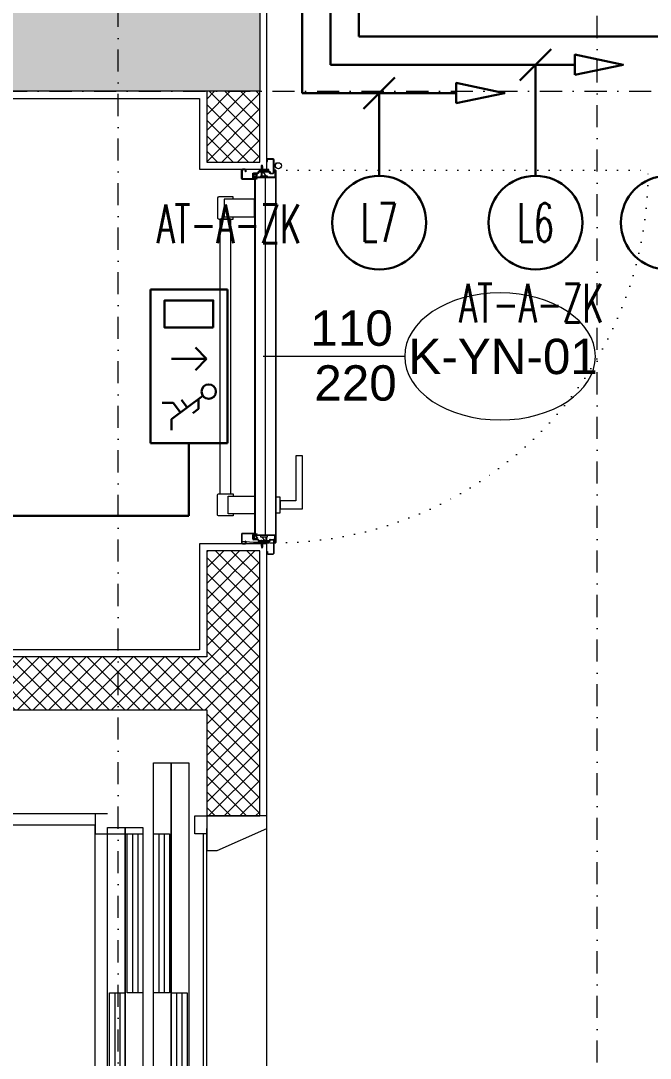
# Model space of a CAD drawing. Extents: x -1701 to 23780, y -363 to 7742.
# Drawn here: x 1895 to 2072.9, y 2511.5 to 2805 of the extents above; entities that cross this region are included whole.
import ezdxf
from ezdxf.enums import TextEntityAlignment as Align

# ---------------------------------------------------------------- set-up
doc = ezdxf.new("R2010")
doc.units = 0
doc.header["$LTSCALE"] = 25
doc.header["$MEASUREMENT"] = 0
doc.linetypes.add('Audi$0$DASHDOT2', pattern=[0.5, 0.25, -0.125, 0, -0.125])
doc.linetypes.add('Audi$0$DOT2', pattern=[0.125, 0, -0.125])
doc.layers.get('0').update_dxf_attribs({"color": 9, "lineweight": 9})
for name, color, linetype, lineweight in [('Audi$0$00', 8, 'Continuous', 9), ('Audi$0$01', 8, 'Continuous', 9), ('Audi$0$05V', 8, 'Continuous', 9), ('Audi$0$06D', 8, 'Continuous', 9), ('Audi$0$09W', 8, 'Continuous', 9), ('Audi$0$10', 8, 'Continuous', 9), ('Audi$0$14', 8, 'Continuous', 9), ('Audi$0$20', 8, 'Audi$0$DOT2', 9), ('Audi$0$21', 8, 'Continuous', 9), ('Audi$0$22', 8, 'Continuous', 9), ('Audi$0$24', 8, 'Audi$0$DASHDOT2', 9), ('Audi$0$33', 8, 'Audi$0$BATTING', 9), ('E-1x8 W ACİL ÇIKIŞ ARMATÜRÜ (TİP2)', 7, 'Continuous', 30), ('E-KABLO', 7, 'Continuous', 30), ('E-LİNYE', 7, 'Continuous', 30), ('E-YUKARI ÇIKAN HAT', 7, 'Continuous', 30)]:
    doc.layers.add(name, color=color, linetype=linetype, lineweight=lineweight)
doc.styles.add('Audi$0$Arial', font='arial.ttf', dxfattribs={"height": 2.5})
doc.styles.add('E-YAZI', font='txttw.shx')
doc.linetypes.add('Audi$0$BATTING', pattern='A,0.0001,-0.1,[134,ltypeshp.shx,S=0.1,R=0,X=-0.1,Y=0],-0.2,[134,ltypeshp.shx,S=0.1,R=180,X=0.1,Y=0],-0.1', length=0.4001)

# ---------------------------------------------------------------- blocks, each defined once
blk = doc.blocks.new('Audi$0$p-as-01')
for p, q in [((-582, 0), (-582, -1432)), ((-550, -32), (-550, -1432)), ((-582, -1432), (-582, -1467)), ((-582, -1432), (-525, -1432)), ((550, -1432), (-550, -1432)), ((-525, -1432), (-525, -1567)), ((870, -1467), (-542.5, -1467)), ((-542.5, -1467), (-542.5, -1517)), ((375, -1472), (-75, -1472)), ((-75, -1472), (-75, -1517)), ((-75, -1487), (375, -1487)), ((-542.5, -1517), (870, -1517)), ((870, -1517), (-542.5, -1517)), ((-542.5, -1517), (-542.5, -1567)), ((-75, -1522), (-525, -1522)), ((-525, -1522), (-525, -1567)), ((-75, -1502), (375, -1502)), ((-75, -1517), (375, -1517)), ((-75, -1567), (-75, -1522)), ((-525, -1537), (-75, -1537)), ((-525, -1552), (-75, -1552)), ((-542.5, -1567), (870, -1567)), ((-525, -1567), (-75, -1567)), ((875, -1597), (-725, -1597)), ((-725, -1597), (-725, -1647)), ((-75, -1597), (-525, -1597)), ((-525, -1597), (-525, -1642)), ((-525, -1612), (-75, -1612)), ((-75, -1642), (-75, -1597)), ((-525, -1627), (-75, -1627)), ((-525, -1642), (-75, -1642)), ((875, -1647), (-725, -1647)), ((-725, -1647), (-725, -1697)), ((-725, -1647), (875, -1647)), ((375, -1647), (-75, -1647)), ((-75, -1647), (-75, -1692)), ((-75, -1662), (375, -1662)), ((-725, -1697), (875, -1697)), ((-75, -1677), (375, -1677)), ((-75, -1692), (375, -1692)), ((-525, -1714), (-575, -1714)), ((-575, -1714), (-575, -1747)), ((-525, -1747), (-525, -1714)), ((-575, -1747), (-525, -1747)), ((-525, -1737), (375, -1737))]:
    blk.add_line(p, q)
blk = doc.blocks.new('*U4592')
at = {"ltscale": 15}
for p, q in [((-24.9, 0.9), (-25.7, 0)), ((-24.9, -0.9), (-25.7, 0)), ((-22.9, 1.5), (-24.9, 0.9)), ((-22.9, 1.5), (-22.9, -1.5)), ((-21.2, -2.7), (-18.1, 2.8)), ((-21, -2.7), (-17.9, 2.7)), ((-19.7, -2.7), (-16.6, 2.8)), ((-19.5, -2.7), (-16.4, 2.7)), ((-18.5, 1.5), (-18.3, 2)), ((-18.2, -2.7), (-15.1, 2.8)), ((-18, -2.7), (-14.9, 2.7)), ((-17, 1.5), (-16.8, 2)), ((-16.7, -2.7), (-13.6, 2.8)), ((-16.5, -2.7), (-13.4, 2.7)), ((-15.5, 1.5), (-15.3, 2)), ((-15.2, -2.7), (-12.1, 2.8)), ((-15, -2.7), (-11.9, 2.7)), ((-14, 1.5), (-13.8, 2)), ((-13.7, -2.7), (-10.6, 2.8)), ((-13.5, -2.7), (-10.4, 2.7)), ((-12.5, 1.5), (-12.3, 2)), ((-12.2, -2.7), (-9.1, 2.8)), ((-12, -2.7), (-8.9, 2.7)), ((-11, 1.5), (-10.8, 2)), ((-10.7, -2.7), (-7.6, 2.8)), ((-10.5, -2.7), (-7.4, 2.7)), ((-9.5, 1.5), (-9.3, 2)), ((-9.2, -2.7), (-6.1, 2.8)), ((-9, -2.7), (-5.9, 2.7)), ((-8, 1.5), (-7.8, 2)), ((-7.7, -2.7), (-4.6, 2.8)), ((-7.5, -2.7), (-4.4, 2.7)), ((-6.5, 1.5), (-6.3, 2)), ((-6.2, -2.7), (-3.1, 2.8)), ((-6, -2.7), (-2.9, 2.7)), ((-5, 1.5), (-4.8, 2)), ((-4.7, -2.7), (-1.6, 2.8)), ((-4.5, -2.7), (-1.4, 2.7)), ((-3.5, 1.5), (-3.3, 2)), ((-2, 1.5), (-1.8, 2)), ((-0.5, 4.2), (-1.5, 1.5)), ((0, 0.5), (-0.6, 0.5)), ((-24.9, -0.9), (-22.9, -1.5)), ((-8.6, -1.5), (-22.9, -1.5)), ((-21.2, -2.7), (-20.9, -1.5)), ((-20.3, -1.5), (-19.1, -1.5)), ((-19.7, -2.7), (-19.4, -1.5)), ((-18.8, -1.5), (-17.6, -1.5)), ((-18.2, -2.7), (-17.9, -1.5)), ((-17.3, -1.5), (-16.1, -1.5)), ((-16.7, -2.7), (-16.4, -1.5)), ((-15.8, -1.5), (-14.6, -1.5)), ((-15.2, -2.7), (-14.9, -1.5)), ((-14.3, -1.5), (-13.1, -1.5)), ((-13.7, -2.7), (-13.4, -1.5)), ((-12.8, -1.5), (-11.6, -1.5)), ((-12.2, -2.7), (-11.9, -1.5)), ((-11.3, -1.5), (-10.1, -1.5)), ((-10.7, -2.7), (-10.4, -1.5)), ((-9.8, -1.5), (-8.6, -1.5)), ((-9.2, -2.7), (-8.9, -1.5)), ((-8.3, -1.5), (-7.1, -1.5)), ((-7.7, -2.7), (-7.4, -1.5)), ((-6.8, -1.5), (-5.6, -1.5)), ((-6.2, -2.7), (-5.9, -1.5)), ((-5.3, -1.5), (-4.1, -1.5)), ((-4.7, -2.7), (-4.4, -1.5)), ((-3.8, -1.5), (-2.1, -1.5)), ((-0.5, -4.2), (-1.5, -1.5)), ((0, -0.5), (-0.6, -0.5))]:
    blk.add_line(p, q, dxfattribs=at)
for p, q in [((-6.9, 1.5), (-22.9, 1.5)), ((-17.4, 1.5), (-18.6, 1.5)), ((-15.9, 1.5), (-17.1, 1.5)), ((-14.4, 1.5), (-15.6, 1.5)), ((-12.9, 1.5), (-14.1, 1.5)), ((-11.4, 1.5), (-12.6, 1.5)), ((-9.9, 1.5), (-11.1, 1.5)), ((-8.4, 1.5), (-9.6, 1.5)), ((-6.9, 1.5), (-8.1, 1.5)), ((-5.4, 1.5), (-6.6, 1.5)), ((-3.9, 1.5), (-5.1, 1.5)), ((-2.4, 1.5), (-3.6, 1.5)), ((-1.5, 1.5), (-2.1, 1.5)), ((0, 0.5), (0, 4.1)), ((-1.5, -1.5), (-2.1, -1.5)), ((0, -0.5), (0, -4.1))]:
    blk.add_line(p, q)
for centre, radius, start, end in [((-26, 3.9), 3.92, 274.361, 322.1025), ((-26, -3.9), 3.92, 37.8975, 85.639), ((-18, 2.8), 0.0971, 330.3204, 150.3204), ((-16.5, 2.8), 0.0971, 330.3204, 150.3204), ((-15, 2.8), 0.0971, 330.3204, 150.3204), ((-13.5, 2.8), 0.0971, 330.3204, 150.3204), ((-12, 2.8), 0.0971, 330.3204, 150.3204), ((-10.5, 2.8), 0.0971, 330.3204, 150.3204), ((-9, 2.8), 0.0971, 330.3204, 150.3204), ((-7.5, 2.8), 0.0971, 330.3204, 150.3204), ((-6, 2.8), 0.0971, 330.3204, 150.3204), ((-4.5, 2.8), 0.0971, 330.3204, 150.3204), ((-3, 2.8), 0.0971, 330.3204, 150.3204), ((-1.5, 2.8), 0.0971, 330.3204, 150.3204), ((-0.6, 0), 0.486, 90, 270), ((-0.3, 4.1), 0.25, 0, 150.0864), ((-21.1, -2.7), 0.0971, 150.3204, 330.3204), ((-19.6, -2.7), 0.0971, 150.3204, 330.3204), ((-18.1, -2.7), 0.0971, 150.3204, 330.3204), ((-16.6, -2.7), 0.0971, 150.3204, 330.3204), ((-15.1, -2.7), 0.0971, 150.3204, 330.3204), ((-13.6, -2.7), 0.0971, 150.3204, 330.3204), ((-12.1, -2.7), 0.0971, 150.3204, 330.3204), ((-10.6, -2.7), 0.0971, 150.3204, 330.3204), ((-9.1, -2.7), 0.0971, 150.3204, 330.3204), ((-7.6, -2.7), 0.0971, 150.3204, 330.3204), ((-6.1, -2.7), 0.0971, 150.3204, 330.3204), ((-4.6, -2.7), 0.0971, 150.3204, 330.3204), ((-0.3, -4.1), 0.25, 209.9136, 0)]:
    blk.add_arc(centre, radius, start, end, dxfattribs=at)
blk = doc.blocks.new('Audi$0$conta')
at = {"ltscale": 10}
for p, q in [((-2649.88, 5344.46), (-2649.78, 5344.3)), ((-2649.87, 5345.53), (-2649.81, 5345.61)), ((-2649.78, 5344.3), (-2649.74, 5344.3)), ((-2649.72, 5345.4), (-2649.28, 5345.4)), ((-2649.25, 5345.41), (-2649.09, 5345.51)), ((-2648.97, 5344.05), (-2648.78, 5343.8)), ((-2648.87, 5344.09), (-2648.7, 5343.86)), ((-2648.83, 5344.87), (-2648.56, 5345.24)), ((-2648.77, 5345.12), (-2648.63, 5345.3)), ((-2648.71, 5343.79), (-2648.71, 5343.79)), ((-2648.56, 5345.31), (-2648.56, 5345.31))]:
    blk.add_line(p, q, dxfattribs=at)
for centre, radius, start, end in [((-2653.03, 5345), 3.19, 350.4674, 8.9372), ((-2649.87, 5344.47), 0.02, 170.4674, 213.7451), ((-2649.83, 5345.5), 0.05, 140.6345, 188.9372), ((-2649.74, 5345.58), 0.0696, 22.2428, 159.258), ((-2650.94, 5345.01), 1.24, 340.3382, 16.7772), ((-2649.74, 5344.58), 0.03, 160.3382, 273.2666), ((-2649.72, 5345.37), 0.03, 90, 196.7772), ((-2649.56, 5341.55), 3.01, 80.4362, 93.2666), ((-2649.28, 5345.45), 0.05, 270, 303.0062), ((-2649.22, 5344.14), 0.231, 353.9571, 81.9004), ((-2649.08, 5345.49), 0.03, 4.7972, 123.0062), ((-2649.06, 5344.54), 0.03, 260.4362, 338.7066), ((-2650.22, 5344.99), 1.27, 338.7066, 23.0418), ((-2648.89, 5344.11), 0.1, 173.9571, 217.2653), ((-2649.01, 5345.57), 0.05, 18.7951, 42.1429), ((-2651.17, 5344.83), 2.33, 7.5897, 18.7951), ((-2658.2, 5345.19), 9.36, 353.6857, 357.8537), ((-2648.79, 5344.15), 0.1, 173.6857, 217.2653), ((-2648.81, 5345.15), 0.05, 187.5897, 322.7347), ((-2648.79, 5344.84), 0.05, 142.7347, 180.2669), ((-2648.74, 5343.83), 0.05, 217.2653, 307.2653), ((-2648.74, 5343.83), 0.05, 307.2653, 37.2653), ((-2648.59, 5345.27), 0.05, 52.7347, 142.7347), ((-2648.59, 5345.27), 0.05, 322.7347, 52.7347)]:
    blk.add_arc(centre, radius, start, end, dxfattribs=at)
for points, knots in [([(-2649.74, 5344.31), (-2649.74, 5344.34), (-2649.7, 5344.52), (-2649.59, 5344.33), (-2649.34, 5344.36), (-2649.23, 5344.37), (-2649.18, 5344.37)], [0, 0, 0, 0, 0.1008757, 0.3841126, 0.5436166, 0.6906785, 0.6906785, 0.6906785, 0.6906785]), ([(-2648.98, 5345.6), (-2649, 5345.63), (-2649.09, 5345.71), (-2649.23, 5345.44), (-2649.32, 5345.74), (-2649.39, 5345.46), (-2649.51, 5345.75), (-2649.59, 5345.5), (-2649.65, 5345.57), (-2649.68, 5345.61)], [0.0086373, 0.0086373, 0.0086373, 0.0086373, 0.1097304, 0.3133405, 0.4430081, 0.5658764, 0.7165186, 0.8527974, 0.9648495, 0.9648495, 0.9648495, 0.9648495])]:
    blk.add_open_spline(points, degree=3, knots=knots, dxfattribs=at)
blk = doc.blocks.new('Audi$0$p-yn_sackasa')
at = {"layer": 'Audi$0$10', "linetype": 'Continuous'}
for p, q in [((0, 6.16), (0, 6.9)), ((0.01, 6.9), (0.01, 6.15)), ((0.14, 6.9), (0.14, 6.16)), ((0.15, 6.9), (0.15, 6.16)), ((2.69, 7.16), (0.26, 7.16)), ((2.69, 7.15), (0.26, 7.15)), ((2.69, 7.02), (0.26, 7.02)), ((0.26, 7.01), (2.69, 7.01)), ((0.26, 6.05), (0.76, 6.05)), ((0.75, 6.04), (0.26, 6.04)), ((0.26, 5.91), (0.75, 5.91)), ((0.76, 5.9), (0.26, 5.9)), ((0.75, 5.91), (0.75, 6.04)), ((0.76, 5.9), (0.76, 6.05)), ((2.8, 3.29), (2.8, 6.9)), ((2.81, 3.29), (2.81, 6.9)), ((2.94, 3.29), (2.94, 6.9)), ((2.95, 3.29), (2.95, 6.9)), ((1.11, 2.52), (1.11, 3.73)), ((1.12, 2.52), (1.12, 3.73)), ((1.25, 3.73), (1.25, 2.52)), ((1.26, 2.52), (1.26, 3.73)), ((1.37, 3.98), (2.49, 3.98)), ((2.49, 3.97), (1.37, 3.97)), ((1.37, 3.84), (2.49, 3.84)), ((2.49, 3.83), (1.37, 3.83)), ((2.6, 3.69), (2.5, 3.36)), ((2.51, 3.35), (2.61, 3.69)), ((2.73, 3.65), (2.63, 3.32)), ((2.74, 3.64), (2.64, 3.31)), ((-2.19, 0), (-2.19, -0.15)), ((0.67, -0.71), (0.67, 2.27)), ((0.69, -0.71), (0.69, 2.27)), ((0.81, -0.71), (0.81, 2.27)), ((0.83, -0.71), (0.83, 2.27)), ((0.92, 2.33), (0.95, 2.32)), ((0.93, 2.34), (0.95, 2.33)), ((1.01, 2.46), (0.99, 2.47)), ((0.99, 2.46), (1.01, 2.45)), ((-2.95, -0.25), (-2.95, -1.75)), ((-2.94, -1.75), (-2.94, -0.25)), ((-2.81, -0.25), (-2.81, -1.75)), ((-2.8, -0.25), (-2.8, -1.75)), ((-2.19, 0), (-2.7, 0)), ((-2.2, -0.01), (-2.7, -0.01)), ((-2.2, -0.14), (-2.7, -0.14)), ((-2.19, -0.15), (-2.7, -0.15)), ((1.01, -1.85), (-2.7, -1.85)), ((1.01, -1.86), (-2.7, -1.86)), ((-2.7, -1.99), (1.01, -1.99)), ((1.01, -2), (-2.7, -2)), ((-2.2, -0.14), (-2.2, -0.01)), ((0.92, -0.77), (0.95, -0.76)), ((0.93, -0.78), (0.95, -0.77)), ((0.99, -0.89), (1.01, -0.88)), ((1.01, -0.89), (0.99, -0.91)), ((1.11, -0.96), (1.11, -1.75)), ((1.12, -0.96), (1.12, -1.75)), ((1.25, -0.96), (1.25, -1.75)), ((1.26, -0.96), (1.26, -1.75))]:
    blk.add_line(p, q, dxfattribs=at)
for points in [[(0.15, 2.14), (0.67, 2.14), (0.67, -0.54), (0.15, -0.54)], [(0.15, 2.14), (0.41, 2.14), (0.41, -0.54), (0.15, -0.54)]]:
    blk.add_lwpolyline(points, close=True, dxfattribs=at)
for centre, radius, start, end in [((0.26, 6.9), 0.261, 90, 180), ((0.26, 6.16), 0.261, 180, 270), ((0.26, 6.9), 0.249, 90, 180), ((0.26, 6.16), 0.249, 181.345, 271.3502), ((0.26, 6.9), 0.122, 90, 180), ((0.26, 6.16), 0.122, 180, 270), ((0.26, 6.9), 0.11, 90, 180), ((0.26, 6.16), 0.11, 180, 270), ((2.69, 6.9), 0.261, 0, 90), ((2.69, 6.9), 0.249, 0, 90), ((2.69, 6.9), 0.122, 0, 90), ((2.69, 6.9), 0.11, 0, 90), ((1.37, 3.73), 0.253, 90, 180), ((1.37, 3.73), 0.24, 90, 180), ((1.37, 3.73), 0.114, 90, 180), ((1.37, 3.73), 0.101, 90, 180), ((2.49, 3.72), 0.261, 342.8602, 90), ((2.49, 3.72), 0.249, 342.8613, 90), ((2.49, 3.72), 0.122, 342.8607, 90), ((2.49, 3.72), 0.11, 342.8621, 90), ((2.72, 3.29), 0.232, 162.8601, 0), ((2.72, 3.29), 0.219, 162.8613, 0), ((2.72, 3.29), 0.0927, 162.8605, 0), ((2.72, 3.29), 0.0801, 162.8624, 0), ((0.89, 2.27), 0.219, 63.2153, 180), ((0.89, 2.27), 0.206, 63.2169, 180), ((0.89, 2.27), 0.0801, 63.215, 180), ((0.89, 2.27), 0.0674, 63.2144, 180), ((1.04, 2.52), 0.206, 243.2197, 0), ((1.04, 2.52), 0.219, 243.2148, 0), ((1.04, 2.52), 0.0801, 243.2203, 0), ((1.04, 2.52), 0.0674, 243.2129, 0), ((-2.7, -0.25), 0.253, 90, 180), ((-2.7, -1.75), 0.253, 180, 270), ((-2.7, -0.25), 0.24, 90, 180), ((-2.7, -1.75), 0.24, 180, 270), ((-2.7, -0.25), 0.114, 90, 180), ((-2.7, -1.75), 0.114, 180, 270), ((-2.7, -0.25), 0.101, 90, 180), ((-2.7, -1.75), 0.101, 180, 270), ((0.89, -0.71), 0.219, 180, 296.785), ((0.89, -0.71), 0.206, 180, 296.7851), ((0.89, -0.71), 0.0801, 180, 296.785), ((0.89, -0.71), 0.0674, 180, 180.5245), ((0.89, -0.71), 0.0674, 180, 296.7871), ((1.04, -0.96), 0.219, 0, 116.7854), ((1.04, -0.96), 0.206, 0, 116.7836), ((1.04, -0.96), 0.0801, 0, 116.7811), ((1.04, -0.96), 0.0674, 0, 116.7871), ((1.01, -1.75), 0.114, 270, 0), ((1.01, -1.75), 0.24, 270, 0), ((1.01, -1.75), 0.101, 270, 0), ((1.01, -1.75), 0.253, 270, 0)]:
    blk.add_arc(centre, radius, start, end, dxfattribs=at)
at = {"layer": 'Audi$0$10', "xscale": 0.0842696629213483, "yscale": 0.0842696629213483, "zscale": 0.0842696629213483}
blk.add_blockref('*U4592', (0.95, 1.35), dxfattribs=at)
at = {"layer": 'Audi$0$14', "xscale": -0.7887640449438696, "yscale": 0.7887640449438696, "zscale": 0.7887640449438204, "rotation": 90}
blk.add_blockref('Audi$0$conta', (4217.78, -2086.42), dxfattribs=at)
blk = doc.blocks.new('*U4732')
blk.add_arc((114.7, -2.4), 105.4, 174.7953, 179.7834)
at = {"layer": 'Audi$0$06D'}
for points in [[(17.5, 9.56), (16.87, 9.56), (16.87, 13.56, -0.414214), (17.25, 13.93), (22.75, 13.93, -0.414214), (23.12, 13.56), (23.12, 9.56), (22.5, 9.56)], [(106.5, 9.56), (107.12, 9.56), (107.12, 13.56, 0.414214), (106.75, 13.93), (101.25, 13.93, 0.414214), (100.87, 13.56), (100.87, 9.56), (101.5, 9.56)]]:
    blk.add_lwpolyline(points, format="xyb", dxfattribs=at)
for points in [[(100.87, 13.31), (23.12, 13.31), (23.12, 10.18), (100.87, 10.18)], [(106.5, 12.06), (101.5, 12.06), (101.5, 3.44), (106.5, 3.44)], [(17.5, 10.94), (22.5, 10.94), (22.5, 3.44), (17.5, 3.44)]]:
    blk.add_lwpolyline(points, close=True, dxfattribs=at)
for points in [[(17.8, -2.56), (17.8, -3.81), (22.2, -3.81), (22.2, -2.56), (17.8, -2.56)], [(18.87, -3.81), (18.87, -10.06), (33.87, -10.06), (33.87, -8.19), (21.12, -8.19), (21.12, -8.19), (21.12, -3.81), (18.87, -3.81)]]:
    blk.add_lwpolyline(points, dxfattribs=at)
at = {"layer": 'Audi$0$10', "ltscale": 10}
for p, q in [((11.3, -2.19), (11.3, 3.34)), ((112.6, 3.44), (11.4, 3.44)), ((11.45, -2.29), (11.45, 3.24)), ((112.5, 3.29), (11.5, 3.29)), ((112.55, -2.29), (112.55, 3.24)), ((112.7, -2.19), (112.7, 3.34)), ((10, 0.68), (11, 1.33)), ((10, 0.68), (11, 1.33)), ((11, 0.28), (10, 0.28)), ((11, 0.28), (10, 0.28)), ((11, 0.08), (10, 0.08)), ((11, 0.08), (10, 0.08)), ((11, 1.76), (11, 1.33)), ((11.3, 1.76), (11, 1.76)), ((11, 1.76), (11, 1.33)), ((11.3, 1.76), (11, 1.76)), ((11, 1.33), (11, -0.17)), ((11, 1.33), (11, -0.17)), ((11.3, 1.33), (11.3, 1.76)), ((11.3, 1.33), (11.3, 1.76)), ((11.3, -0.17), (11.3, 1.33)), ((11.3, -0.17), (11.3, 1.33)), ((112.7, 1.76), (112.7, 0.26)), ((113, 1.76), (112.7, 1.76)), ((112.7, 0.26), (112.7, -0.17)), ((113, 0.26), (113, 1.76)), ((113, 1.51), (114, 1.51)), ((113, 1.31), (114, 1.31)), ((114, 0.91), (113, 0.26)), ((113, -0.17), (113, 0.26)), ((9.3, -2.46), (9.3, -2.34)), ((9.4, -2.24), (11.25, -2.24)), ((114.6, -2.56), (9.4, -2.56)), ((9.45, -2.41), (9.45, -2.39)), ((9.45, -2.39), (11.35, -2.39)), ((114.54, -2.41), (9.45, -2.41)), ((11, -0.17), (11.3, -0.17)), ((11, -0.17), (11.3, -0.17)), ((114.54, -2.39), (112.65, -2.39)), ((112.7, -0.17), (113, -0.17)), ((114.6, -2.24), (112.75, -2.24)), ((114.55, -2.41), (114.55, -2.39)), ((114.7, -2.46), (114.7, -2.34)), ((115.84, -2), (115.84, -2.43)), ((115.84, -2), (115.84, -2.43)), ((116.05, -2), (116.05, -2.43)), ((116.05, -2), (116.05, -2.43)), ((116.22, -2.16), (116.05, -2.16)), ((116.22, -2.16), (116.05, -2.16)), ((116.22, -2.16), (116.22, -2.29)), ((116.22, -2.16), (116.22, -2.29)), ((116.6, -2.73), (116.73, -2.62)), ((116.6, -2.73), (116.73, -2.62))]:
    blk.add_line(p, q, dxfattribs=at)
blk.add_circle((115.95, -3.26), 0.843, dxfattribs=at)
blk.add_circle((115.95, -3.26), 0.843, dxfattribs=at)
for centre, radius, start, end in [((11.44, 3.3), 0.141, 104.9271, 165.0729), ((112.5, 3.24), 0.05, 0, 90), ((112.6, 3.34), 0.1, 0, 90), ((9.4, -2.34), 0.1, 90, 180), ((9.4, -2.46), 0.1, 180, 270), ((9.45, -2.39), 0.005, 90, 180), ((9.45, -2.41), 0.005, 180, 270), ((11.25, -2.19), 0.05, 270, 0), ((11.35, -2.29), 0.1, 270, 0), ((112.65, -2.29), 0.1, 180, 270), ((112.75, -2.19), 0.05, 180, 270), ((114.54, -2.39), 0.005, 0, 90), ((114.54, -2.41), 0.005, 270, 360), ((114.6, -2.34), 0.1, 0, 90), ((114.6, -2.46), 0.1, 270, 0), ((115.42, -2.26), 0.302, 285.5524, 60.0315), ((115.42, -2.26), 0.302, 285.5524, 60.0315), ((115.42, -2.26), 0.428, 336.352, 37.621), ((115.42, -2.26), 0.428, 336.352, 37.621), ((115.95, -3.26), 1.01, 39.4092, 74.2861), ((115.95, -3.26), 1.01, 39.4092, 74.2861)]:
    blk.add_arc(centre, radius, start, end, dxfattribs=at)
at = {"layer": 'Audi$0$20'}
blk.add_lwpolyline([(114.7, -2.4), (114.7, -107.8)], dxfattribs=at)
blk.add_arc((114.7, -2.4), 105.4, 179.9649, 270, dxfattribs=at)
at = {"layer": 'Audi$0$33', "ltscale": 0.25}
blk.add_lwpolyline([(112.55, 0.48), (11.45, 0.48)], dxfattribs=at)
blk.add_blockref('Audi$0$p-yn_sackasa', (9, 0))
at = {"xscale": -1}
blk.add_blockref('Audi$0$p-yn_sackasa', (115, 0), dxfattribs=at)
blk = doc.blocks.new('Audi$0$P-AKS_AUDI')
at = {"layer": 'Audi$0$21', "linetype": 'Audi$0$DASHDOT2'}
blk.add_lwpolyline([(-2664.62, -2580.53), (-2664.62, 1229.1)], dxfattribs=at)
at = {"layer": 'Audi$0$24'}
for points in [[(-2800, -2590), (-2800, 1250)], [(-3840, 0), (360, 0)]]:
    blk.add_lwpolyline(points, dxfattribs=at)
blk = doc.blocks.new('Audi$0$p-zemin kat')
at = {"layer": 'Audi$0$09W'}
h = blk.add_hatch(dxfattribs=at)
h.set_pattern_fill('ANSI33', color=256, scale=25, style=0)
h.paths.add_polyline_path([(1222.5, 2515), (1757.5, 2515), (1757.5, 2430), (1962.5, 2430), (1962.5, 2390), (1717.5, 2390), (1717.5, 2475), (1212.5, 2475), (1212.5, 2390), (1162.5, 2390), (1162.5, 2515), (1162.5, 2825), (1962.5, 2825), (1962.5, 2785), (1212.5, 2785), (1212.5, 2515)])
h = blk.add_hatch(dxfattribs=at)
h.set_pattern_fill('ANSI37', color=256, scale=25, style=0)
h.paths.add_polyline_path([(1947.5, 2785), (1947.5, 2765), (1962.5, 2765), (1962.5, 2785)])
h = blk.add_hatch(dxfattribs=at)
h.set_pattern_fill('ANSI37', color=256, scale=25, style=0)
h.paths.add_polyline_path([(1757.5, 2625), (1757.5, 2655), (1742.5, 2655), (1742.5, 2515), (1757.5, 2515), (1757.5, 2610), (1947.5, 2610), (1947.5, 2580), (1962.5, 2580), (1962.5, 2655), (1947.5, 2655), (1947.5, 2625)])
at = {"layer": 'Audi$0$00'}
for points in [[(1947.5, 2785), (1947.5, 2765), (1962.5, 2765), (1962.5, 2785)], [(1757.5, 2625), (1757.5, 2655), (1742.5, 2655), (1742.5, 2515), (1757.5, 2515), (1757.5, 2610), (1947.5, 2610), (1947.5, 2580), (1962.5, 2580), (1962.5, 2655), (1947.5, 2655), (1947.5, 2625), (1757.5, 2625)]]:
    blk.add_lwpolyline(points, close=True, dxfattribs=at)
at = {"layer": 'Audi$0$01'}
blk.add_lwpolyline([(1222.5, 2515), (1757.5, 2515), (1757.5, 2430), (1962.5, 2430), (1962.5, 2390), (1717.5, 2390), (1717.5, 2475), (1212.5, 2475), (1212.5, 2390), (1162.5, 2390), (1162.5, 2515), (1162.5, 2825), (1962.5, 2825), (1962.5, 2785), (1212.5, 2785), (1212.5, 2515)], close=True, dxfattribs=at)
at = {"layer": 'Audi$0$06D'}
for points in [[(1947.5, 2483.5), (1947.5, 2576.5)], [(1964.5, 2483.5), (1964.5, 2576.5)]]:
    blk.add_lwpolyline(points, dxfattribs=at)
at = {"layer": 'Audi$0$10'}
blk.add_lwpolyline([(1947.5, 2580), (1947.5, 2570.2), (1950.5, 2570.2), (1964.5, 2576.5), (1964.5, 2580), (1949.5, 2580)], close=True, dxfattribs=at)
at = {"layer": 'Audi$0$14'}
blk.add_lwpolyline([(1964.5, 2580), (1964.5, 2657), (1945.5, 2657), (1945.5, 2627), (1759.5, 2627), (1759.5, 2657), (1740.5, 2657), (1740.5, 2517), (1214.5, 2517), (1214.5, 2783), (1740.5, 2783), (1740.5, 2763), (1759.5, 2763), (1759.5, 2783), (1945.5, 2783), (1945.5, 2763), (1964.5, 2763), (1964.5, 2827), (1184.5, 2827), (1184.5, 2870), (1182.5, 2870)], dxfattribs=at)
at = {"layer": 'Audi$0$05V', "xscale": -0.1, "yscale": 0.1, "rotation": 90}
blk.add_blockref('Audi$0$p-as-01', (1772.8, 2522.5), dxfattribs=at)
at = {"layer": 'Audi$0$10', "rotation": 90}
blk.add_blockref('*U4732', (1964.5, 2648), dxfattribs=at)
at = {"layer": 'Audi$0$24'}
blk.add_blockref('Audi$0$P-AKS_AUDI', (4722.5, 2785), dxfattribs=at)
blk = doc.blocks.new('Audi$0$0_doorno')
blk.add_lwpolyline([(4.5, 0), (12.5, 0)])
blk.add_ellipse((-0.891, 0), major_axis=(-5.391, 0), ratio=0.666667)
at = {"style": 'Audi$0$Arial'}
blk.add_attdef('YUKSEKLIK', text='', height=2, dxfattribs=at).set_placement((5, 12.3), align=Align.TOP_LEFT)
blk.add_attdef('KAPINO', text='', height=2, dxfattribs=at).set_placement((0, 0), align=Align.MIDDLE)
blk.add_attdef('GENISLIK', text='', height=2, dxfattribs=at).set_placement((5, -3.789), align=Align.BOTTOM_LEFT)
blk = doc.blocks.new('Audi')
at = {"layer": 'Audi$0$10'}
blk.add_blockref('Audi$0$p-zemin kat', (0, 0), dxfattribs=at)
at = {"layer": 'Audi$0$22'}
ref = blk.add_blockref('Audi$0$0_doorno', (2025.96, 2710), dxfattribs=dict(at, xscale=-5, yscale=5, zscale=5))
ref.add_attrib('KAPINO', 'K-YN-01', dxfattribs={"layer": '0', "height": 10, "style": 'Audi$0$Arial'}).set_placement((2031.28, 2710), align=Align.MIDDLE)
ref.add_attrib('GENISLIK', '110', dxfattribs={"layer": '0', "height": 10, "style": 'Audi$0$Arial'}).set_placement((1976.8, 2710), align=Align.BOTTOM_LEFT)
ref.add_attrib('YUKSEKLIK', '220', dxfattribs={"layer": '0', "height": 10, "style": 'Audi$0$Arial'}).set_placement((1977.91, 2707.5), align=Align.TOP_LEFT)
blk = doc.blocks.new('100_1x8 W ACİL ÇIKIŞ ARMATÜRÜ (TİP2)')
at = {"layer": 'E-1x8 W ACİL ÇIKIŞ ARMATÜRÜ (TİP2)', "color": 4}
for p, q in [((-3.4, 0), (-3.4, 3.4)), ((-3.4, 3.4), (3.4, 3.4)), ((3.4, 3.4), (3.4, 0)), ((3.4, 0), (-3.4, 0))]:
    blk.add_line(p, q, dxfattribs=at)
at = {"layer": 'E-1x8 W ACİL ÇIKIŞ ARMATÜRÜ (TİP2)', "color": 1}
for p, q in [((-1.305, 2.317), (-2.331, 0.937)), ((-0.16, 1.989), (0.335, 2.471)), ((0.34, 2.476), (0.34, 0.934)), ((0.34, 2.476), (0.84, 1.989)), ((-1.882, 2.125), (-2.072, 1.87)), ((-1.448, 2.125), (-1.882, 2.125)), ((-1.484, 1.378), (-1.818, 1.627)), ((-2.821, 0.937), (-2.331, 0.937)), ((-1.608, 1.01), (-2.039, 1.33)), ((-1.608, 1.01), (-1.608, 0.516))]:
    blk.add_line(p, q, dxfattribs=at)
blk.add_lwpolyline([(1.715, 2.777), (2.92, 2.777), (2.92, 0.623), (1.715, 0.623)], close=True, dxfattribs=at)
blk.add_circle((-1.115, 2.574), 0.32, dxfattribs=at)

msp = doc.modelspace()

# ---------------------------------------------------------------- linework, layer by layer
at = {"layer": 'E-KABLO', "color": 6}
for p, q in [((1990.5, 2846), (1990.5, 2800.5)), ((1982.5, 2838), (1982.5, 2792.5)), ((1974.5, 2830), (1974.5, 2784.5)), ((1990.5, 2800.5), (2085.93, 2800.5)), ((1982.5, 2792.5), (2051.55, 2792.5)), ((1974.5, 2784.5), (2018.04, 2784.5))]:
    msp.add_line(p, q, dxfattribs=at)
at = {"layer": 'E-KABLO', "color": 4}
for p, q in [((1942.48, 2685.42), (1942.48, 2664.92)), ((1942.48, 2664.92), (1741.88, 2664.92))]:
    msp.add_line(p, q, dxfattribs=at)
at = {"layer": 'E-LİNYE', "color": 7, "linetype": 'Continuous'}
for p, q in [((2044.84, 2796.92), (2036, 2788.08)), ((2040.42, 2761.11), (2040.42, 2792.5)), ((2000.69, 2788.92), (1991.85, 2780.08)), ((1996.27, 2761.11), (1996.27, 2784.5))]:
    msp.add_line(p, q, dxfattribs=at)
for centre in [(1996.27, 2747.85), (2040.42, 2747.85), (2077.83, 2747.85)]:
    msp.add_circle(centre, 13.26, dxfattribs=at)
at = {"layer": 'E-YUKARI ÇIKAN HAT', "color": 3, "linetype": 'Continuous'}
for points in [[(2051.55, 2789.62), (2065.2, 2792.5), (2051.55, 2795.38), (2051.55, 2789.62)], [(2018.04, 2781.62), (2031.69, 2784.5), (2018.04, 2787.38), (2018.04, 2781.62)]]:
    msp.add_lwpolyline(points, dxfattribs=at)

# ---------------------------------------------------------------- block references
at = {"color": 6}
msp.add_blockref('Audi', (0, 0), dxfattribs=at)
at = {"layer": 'E-1x8 W ACİL ÇIKIŞ ARMATÜRÜ (TİP2)', "xscale": -6.4, "yscale": 6.4, "zscale": 6.4, "rotation": 270}
msp.add_blockref('100_1x8 W ACİL ÇIKIŞ ARMATÜRÜ (TİP2)', (1931.6, 2707.18), dxfattribs=at)

# ---------------------------------------------------------------- texts
at = {"layer": 'E-LİNYE', "color": 3, "linetype": 'Continuous', "style": 'E-YAZI', "width": 0.6}
for p in [(1933.39, 2742.06), (2018.85, 2719.57)]:
    msp.add_text('AT-A-ZK', height=10.938, dxfattribs=at).set_placement(p)
for s, p in [('L7', (1996.27, 2747.85)), ('L6', (2040.42, 2747.85))]:
    msp.add_text(s, height=10.938, dxfattribs=at).set_placement(p, align=Align.MIDDLE_CENTER)

doc.saveas('drawing.dxf')
